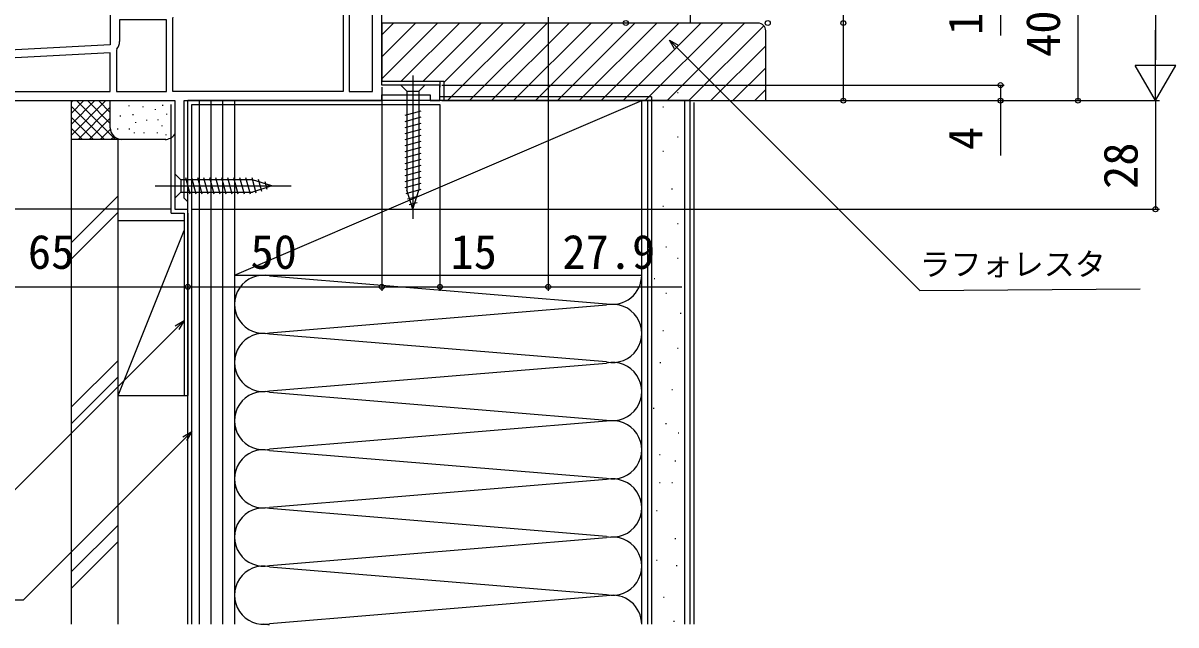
# Model space of a CAD drawing. Units: millimetres, scale not verified. Extents: x -525 to 525, y -783 to 778.
# Drawn here: x -372.5 to -75.2, y -79.9 to 75.3 of the extents above; entities that cross this region are included whole.
import ezdxf
from ezdxf.enums import TextEntityAlignment as Align

# ---------------------------------------------------------------- set-up
doc = ezdxf.new("R2010")
doc.units = ezdxf.units.MM
doc.header["$LTSCALE"] = 4
for name, color, linetype in [('0-3_YKK_11', 7, 'Continuous'), ('0-5_YKK_12', 2, 'Continuous'), ('0-6_YKK_13', 4, 'Continuous'), ('0-8_YKK_D', 6, 'Continuous'), ('0-A_YSS_K', 3, 'Continuous'), ('0-B_YSS_KE', 3, 'Continuous')]:
    doc.layers.add(name, color=color, linetype=linetype)
doc.styles.add('ＭＳ ゴシック', font='')
doc.styles.get('ＭＳ ゴシック').set_extended_font_data('MS Gothic')

msp = doc.modelspace()

# ---------------------------------------------------------------- linework, layer by layer
at = {"layer": '0-3_YKK_11'}
for points in [[(-394, 55.3), (-333.4, 55.3), (-333.4, 27.3), (-330, 27.3), (-330, 29.2), (-330.5, 29.7), (-331, 30.2), (-331, 55.3), (-280, 55.3), (-280, 56.8), (-267.5, 56.8), (-267.5, 55.3), (-265, 55.3), (-265, 59.3), (-280, 59.3), (-280, 111.3), (-281.8, 111.3), (-281.8, 109.3), (-290, 109.3), (-290, 106)], [(-343.785, 84.126), (-342.793, 78.5), (-347.6, 78.5), (-347.6, 83.856), (-347.058, 84.724), (-347.377, 85.3), (-350, 85.3), (-350, 69.658), (-394.052, 67.35)], [(-291.4, 78.7), (-290, 78.7), (-290, 57.7)], [(-335.5, 57.7), (-335.5, 76.1), (-347.6, 76.1), (-347.6, 70.533)], [(-290, 57.7), (-333.9, 57.7), (-333.9, 76.5), (-333.762, 76.845)], [(-348.282, 68.665), (-348.4, 68.342), (-348.4, 57.7), (-335.5, 57.7)]]:
    msp.add_lwpolyline(points, dxfattribs=at)
for points in [[(-282.4, 57.7), (-282.4, 83.7), (-288.4, 83.7), (-288.4, 57.7)], [(-350, 67.656), (-392.6, 65.423), (-392.6, 57.7), (-350, 57.7)]]:
    msp.add_lwpolyline(points, close=True, dxfattribs=at)
msp.add_arc((-350.5, 70.533), 2.9, 319.88081, 0.00001, dxfattribs=at)
at = {"layer": '0-5_YKK_12'}
msp.add_line((-265, 60.3), (-265, 58.8), dxfattribs=at)
at = {"layer": '0-6_YKK_13'}
for p, q in [((-272, 61.8), (-272.001, 24.8)), ((-273.55, 57.75), (-273.55, 32.216)), ((-268.9, 59.3), (-270.45, 57.75)), ((-270.45, 57.75), (-270.45, 32.216)), ((-269.9, 52.555), (-274.1, 51.429)), ((-269.9, 51.002), (-274.1, 49.877)), ((-269.9, 49.449), (-274.1, 48.324)), ((-269.9, 47.896), (-274.1, 46.771)), ((-269.9, 46.343), (-274.1, 45.218)), ((-269.9, 44.79), (-274.1, 43.665)), ((-269.9, 43.237), (-274.1, 42.112)), ((-269.9, 41.684), (-274.1, 40.559)), ((-269.9, 40.131), (-274.1, 39.006)), ((-333.4, 36.4), (-333.4, 30.2)), ((-333.4, 36.4), (-331.85, 34.85)), ((-269.9, 38.579), (-274.1, 37.453)), ((-269.9, 37.026), (-274.1, 35.9)), ((-338.4, 33.3), (-303.4, 33.3)), ((-313.316, 34.85), (-331.85, 34.85)), ((-331.85, 34.85), (-331.85, 31.75)), ((-329.424, 31.2), (-330.549, 35.4)), ((-327.871, 31.2), (-328.996, 35.4)), ((-326.318, 31.2), (-327.443, 35.4)), ((-324.765, 31.2), (-325.89, 35.4)), ((-323.212, 31.2), (-324.337, 35.4)), ((-321.659, 31.2), (-322.784, 35.4)), ((-320.106, 31.2), (-321.231, 35.4)), ((-318.553, 31.2), (-319.679, 35.4)), ((-317, 31.2), (-318.126, 35.4)), ((-315.447, 31.2), (-316.573, 35.4)), ((-313.894, 31.2), (-315.02, 35.4)), ((-312.411, 31.459), (-313.467, 35.4)), ((-308.4, 33.3), (-313.316, 34.85)), ((-308.4, 33.3), (-313.316, 31.75)), ((-310.979, 31.91), (-311.792, 34.946)), ((-309.547, 32.362), (-310.096, 34.412)), ((-269.9, 35.473), (-274.1, 34.347)), ((-269.9, 33.92), (-274.1, 32.794)), ((-333.4, 30.2), (-331.85, 31.75)), ((-331.85, 31.75), (-313.316, 31.75)), ((-269.9, 32.367), (-273.842, 31.311)), ((-272, 27.3), (-273.55, 32.216)), ((-272, 27.3), (-273.55, 32.216)), ((-270.354, 30.692), (-273.39, 29.879)), ((-272, 27.3), (-270.45, 32.216)), ((-270.889, 28.996), (-272.939, 28.447))]:
    msp.add_line(p, q, dxfattribs=at)
msp.add_lwpolyline([(-268.9, 59.3), (-275.1, 59.3), (-273.55, 57.75), (-270.45, 57.75)], dxfattribs=at)
at = {"layer": '0-8_YKK_D'}
for p, q in [((-80.5, 394.8), (-80.5, 65.8)), ((-100.5, 55.3), (-100.5, 95.3)), ((-237.1, 76.804), (-237.1, 6.3)), ((-80.5, 55.3), (-80.5, 73.487)), ((-80.5, 55.3), (-85.75, 64.393)), ((-75.25, 64.393), (-85.75, 64.393)), ((-80.5, 55.3), (-75.25, 64.393)), ((-280, 58.8), (-280, 6.3)), ((-280, 58.8), (-280, 6.3)), ((-264.5, 59.3), (-119.5, 59.3)), ((-265, 54.3), (-265, 6.3)), ((-264.5, 55.304), (-160, 55.304)), ((-264.5, 55.3), (-119.5, 55.3)), ((-264, 55.3), (-79.5, 55.3)), ((-263, 55.3), (-79.5, 55.3)), ((-262, 55.3), (-99.5, 55.3)), ((-80.5, 55.3), (-80.5, 27.3)), ((-265, 53.3), (-265, 6.3)), ((-334.4, 27.3), (-415.921, 27.3)), ((-329, 27.3), (-79.5, 27.3)), ((-330, 26.3), (-330, 6.3)), ((-330, 26.3), (-330, 6.3)), ((-395, 7.3), (-330, 7.3)), ((-330, 7.3), (-280, 7.3))]:
    msp.add_line(p, q, dxfattribs=at)
for points in [[(-120.5, 111.3), (-120.5, 95.3), (-120.5, 72.075)], [(-161, 55.304), (-161, 75.304), (-161, 98.309)], [(-204.517, 68.647), (-205.837, 70.934), (-203.551, 69.614)], [(-205.837, 70.934), (-204.034, 69.13), (-141.287, 6.383), (-84.432, 6.756)], [(-120.5, 59.3), (-120.5, 55.3), (-120.5, 41.182)], [(-280, 7.3), (-265, 7.3), (-243.723, 7.3)], [(-265, 7.3), (-237.1, 7.3), (-202.664, 7.3)], [(-331, -1.41), (-332.803, -3.213), (-376.935, -47.346), (-379.492, -47.346), (-467.719, -47.346)], [(-333.286, -2.73), (-331, -1.41), (-332.32, -3.696)], [(-329, -30.007), (-330.803, -31.811), (-372.491, -73.498), (-462.373, -73.498)], [(-331.286, -31.327), (-329, -30.007), (-330.32, -32.294)]]:
    msp.add_lwpolyline(points, dxfattribs=at)
for centre in [(-217.1, 75.304), (-180.5, 75.304), (-161, 75.304), (-120.5, 59.3), (-161, 55.304), (-120.5, 55.3), (-100.5, 55.3), (-80.5, 27.3), (-330, 7.3), (-330, 7.3), (-280, 7.3), (-280, 7.3), (-265, 7.3), (-265, 7.3), (-237.1, 7.3)]:
    msp.add_circle(centre, 0.637, dxfattribs=at)
at = {"layer": '0-A_YSS_K'}
for p, q in [((-200.5, 228.8), (-200.5, 75.3)), ((-280, 72.271), (-276.971, 75.3)), ((-280, 66.614), (-271.314, 75.3)), ((-280, 60.957), (-265.657, 75.3)), ((-275, 60.3), (-260, 75.3)), ((-269.343, 60.3), (-254.343, 75.3)), ((-264, 59.986), (-248.686, 75.3)), ((-263.029, 55.3), (-243.029, 75.3)), ((-257.373, 55.3), (-237.373, 75.3)), ((-251.716, 55.3), (-231.716, 75.3)), ((-246.059, 55.3), (-226.059, 75.3)), ((-240.402, 55.3), (-220.402, 75.3)), ((-234.745, 55.3), (-214.745, 75.3)), ((-229.088, 55.3), (-209.088, 75.3)), ((-223.431, 55.3), (-203.431, 75.3)), ((-217.775, 55.3), (-197.775, 75.3)), ((-212.118, 55.3), (-192.118, 75.3)), ((-206.461, 55.3), (-186.461, 75.3)), ((-200.804, 55.3), (-181.491, 74.613)), ((-195.147, 55.3), (-181, 69.447)), ((-189.49, 55.3), (-181, 63.79)), ((-203.801, 57.421), (-203.601, 57.421)), ((-183.833, 55.3), (-181, 58.133)), ((-360, 45.3), (-360, 55.3)), ((-360, 46.442), (-351.142, 55.3)), ((-360, 49.271), (-353.971, 55.3)), ((-360, 52.099), (-356.799, 55.3)), ((-360, 54.927), (-359.627, 55.3)), ((-360, 53.785), (-351.515, 45.3)), ((-358.686, 55.3), (-348.686, 45.3)), ((-358.314, 45.3), (-350, 53.614)), ((-355.858, 55.3), (-350, 49.442)), ((-353.029, 55.3), (-350, 52.271)), ((-350.201, 55.3), (-350, 55.099)), ((-350, 48.3), (-350, 55.3)), ((-345.245, 54.084), (-345.245, 53.884)), ((-341.651, 53.78), (-341.651, 53.58)), ((-336.585, 54.196), (-336.585, 53.996)), ((-318, 55.3), (-330, 55.3)), ((-330, -79.7), (-330, 55.3)), ((-327, -79.7), (-327, 55.3)), ((-324, -79.7), (-324, 55.3)), ((-321, -79.7), (-321, 55.3)), ((-318, 10.3), (-213, 55.3)), ((-318, 55.3), (-318, -79.7)), ((-211.5, 55.3), (-211.5, -79.7)), ((-207.531, 53.691), (-207.331, 53.691)), ((-202, 55.3), (-202, -79.7)), ((-199.5, -79.7), (-199.5, 54.801)), ((-360, 50.957), (-354.343, 45.3)), ((-355.485, 45.3), (-350, 50.785)), ((-347.505, 51.443), (-347.505, 51.243)), ((-344.158, 51.777), (-344.158, 51.577)), ((-338.434, 53.112), (-338.434, 52.912)), ((-335.498, 51.889), (-335.498, 51.689)), ((-360, 48.128), (-357.172, 45.3)), ((-352.657, 45.3), (-349.982, 47.975)), ((-348.172, 48.105), (-348.172, 47.905)), ((-345.159, 48.105), (-345.159, 47.905)), ((-343.499, 49.774), (-343.499, 49.574)), ((-340.706, 50.377), (-340.706, 50.177)), ((-337.767, 50.442), (-337.767, 50.242)), ((-336.754, 48.91), (-336.754, 48.71)), ((-210.515, 48.97), (-210.315, 48.97)), ((-347, 45.3), (-360, 45.3)), ((-349.828, 45.3), (-349.034, 46.095)), ((-335.649, 45.3), (-347, 45.3)), ((-343.833, 47.104), (-343.833, 46.904)), ((-341.318, 47.104), (-341.318, 46.904)), ((-337.936, 47.104), (-337.936, 46.904)), ((-335.667, 46.603), (-335.667, 46.403)), ((-203.801, 45.986), (-203.601, 45.986)), ((-207.531, 42.256), (-207.331, 42.256)), ((-210.515, 37.034), (-210.315, 37.034)), ((-348, 30.758), (-360, 18.758)), ((-205.293, 32.558), (-205.093, 32.558)), ((-207.531, 28.082), (-207.331, 28.082)), ((-360, 14.515), (-348, 26.515)), ((-348, -20.7), (-348, 24.3)), ((-331, 24.3), (-348, 24.3)), ((-330, 24.3), (-330, -20.7)), ((-348, -20.7), (-331, 21.8)), ((-203.801, 23.606), (-203.601, 23.606)), ((-210.515, 20.622), (-210.315, 20.622)), ((-206.785, 17.638), (-206.585, 17.638)), ((-203.801, 14.654), (-203.601, 14.654)), ((-318, 10.3), (-318, -79.7)), ((-308.968, 10.142), (-222.032, 2.958)), ((-213, -53.423), (-213, 10.3)), ((-209.769, 9.432), (-209.569, 9.432)), ((-206.785, 5.703), (-206.585, 5.703)), ((-308.968, -4.542), (-222.032, 2.642)), ((-203.055, 0.481), (-202.855, 0.481)), ((-222.032, -12.042), (-308.968, -4.858)), ((-207.531, -3.995), (-207.331, -3.995)), ((-203.801, -8.471), (-203.601, -8.471)), ((-348, -11.669), (-360, -23.669)), ((-308.968, -19.542), (-222.032, -12.358)), ((-208.277, -12.201), (-208.077, -12.201)), ((-348, -15.911), (-360, -27.911)), ((-348, -20.7), (-330, -20.7)), ((-308.968, -19.858), (-222.032, -27.042)), ((-205.217, -19.132), (-205.017, -19.132)), ((-210.019, -23.934), (-209.819, -23.934)), ((-222.032, -27.358), (-308.968, -34.542)), ((-206.818, -27.935), (-206.618, -27.935)), ((-203.616, -30.336), (-203.416, -30.336)), ((-308.968, -34.858), (-222.032, -42.042)), ((-208.418, -35.939), (-208.218, -35.939)), ((-204.417, -37.539), (-204.217, -37.539)), ((-222.032, -42.358), (-308.968, -49.542)), ((-208.418, -43.141), (-208.218, -43.141)), ((-205.217, -43.141), (-205.017, -43.141)), ((-222.032, -57.042), (-308.968, -49.858)), ((-209.219, -50.344), (-209.019, -50.344)), ((-348, -54.095), (-360, -66.095)), ((-348, -58.338), (-360, -70.338)), ((-308.968, -64.542), (-222.032, -57.358)), ((-204.417, -57.547), (-204.217, -57.547)), ((-308.968, -64.858), (-222.032, -72.042)), ((-209.219, -63.149), (-209.019, -63.149)), ((-204.083, -64.573), (-203.883, -64.573)), ((-222.032, -72.358), (-308.968, -79.542)), ((-207.36, -72.683), (-207.16, -72.683)), ((-204.765, -78.91), (-204.565, -78.91))]:
    msp.add_line(p, q, dxfattribs=at)
for centre, radius, start, end in [((-347, 48.3), 3, 180, 270), ((-335.9, 48.3), 3, 270, 326.44238), ((-310.5, 2.8), 7.5, 78.21647, 281.78351), ((-220.5, 10.3), 7.5, 258.21646, 0), ((-220.5, -4.7), 7.5, 258.21646, 101.78354), ((-310.5, -12.2), 7.5, 78.21647, 281.78351), ((-220.5, -19.7), 7.5, 258.21646, 101.78354), ((-310.5, -27.2), 7.5, 78.21647, 281.78351), ((-220.5, -34.7), 7.5, 258.21646, 101.78354), ((-310.5, -42.2), 7.5, 78.21647, 281.78352), ((-220.5, -49.7), 7.5, 258.21646, 101.78354), ((-310.5, -57.2), 7.5, 78.21647, 281.78351), ((-220.5, -64.7), 7.5, 258.21646, 101.78354), ((-310.5, -72.2), 7.5, 78.21647, 281.78351), ((-220.5, -79.7), 7.5, 359.99997, 101.78354), ((-310.5, -87.2), 7.5, 78.21647, 90.06416)]:
    msp.add_arc(centre, radius, start, end, dxfattribs=at)
at = {"layer": '0-B_YSS_KE'}
for p, q in [((-334.349, 26.3), (-334.349, 54.3)), ((-210.5, 56.3), (-265, 56.3)), ((-213, -79.7), (-213, 55.3)), ((-210.5, 56.3), (-210.5, -79.7)), ((-360, -79.7), (-360, 45.3))]:
    msp.add_line(p, q, dxfattribs=at)
for points in [[(-183, 75.3), (-280, 75.3), (-280, 60.3), (-264, 60.3), (-264, 55.3), (-181, 55.3), (-181, 73.3)], [(-329, -79.7), (-329, 54.3), (-265, 54.3)], [(-200.5, -79.7), (-200.5, 55.3), (-213, 55.3)], [(-348, -79.7), (-348, 45.3), (-360, 45.3)], [(-334.349, 26.3), (-331, 26.3), (-331, -20.7)]]:
    msp.add_lwpolyline(points, dxfattribs=at)
msp.add_lwpolyline([(-213, 10.3), (-213, 55.3), (-318, 55.3), (-318, 10.3)], close=True, dxfattribs=at)
msp.add_arc((-183, 73.3), 2, 0.00001, 89.99999, dxfattribs=at)

# ---------------------------------------------------------------- texts
at = {"layer": '0-8_YKK_D', "style": 'ＭＳ ゴシック'}
for s, p in [('16', (-122.5, 72.234)), ('40', (-102.5, 66.573)), ('4', (-122.5, 42.568)), ('28', (-82.5, 32.539))]:
    msp.add_text(s, height=8.798, rotation=90, dxfattribs=at).set_placement(p, align=Align.BOTTOM_LEFT)
for s, height, p in [('65', 8.798, (-371.261, 9.3)), ('50', 8.798, (-313.864, 9.3)), ('15', 8.798, (-262.291, 9.3)), ('27.9', 8.798, (-233.436, 9.3)), ('ラフォレスタ', 5.865, (-141.341, 8.441))]:
    msp.add_text(s, height=height, dxfattribs=at).set_placement(p, align=Align.BOTTOM_LEFT)

doc.saveas('drawing.dxf')
